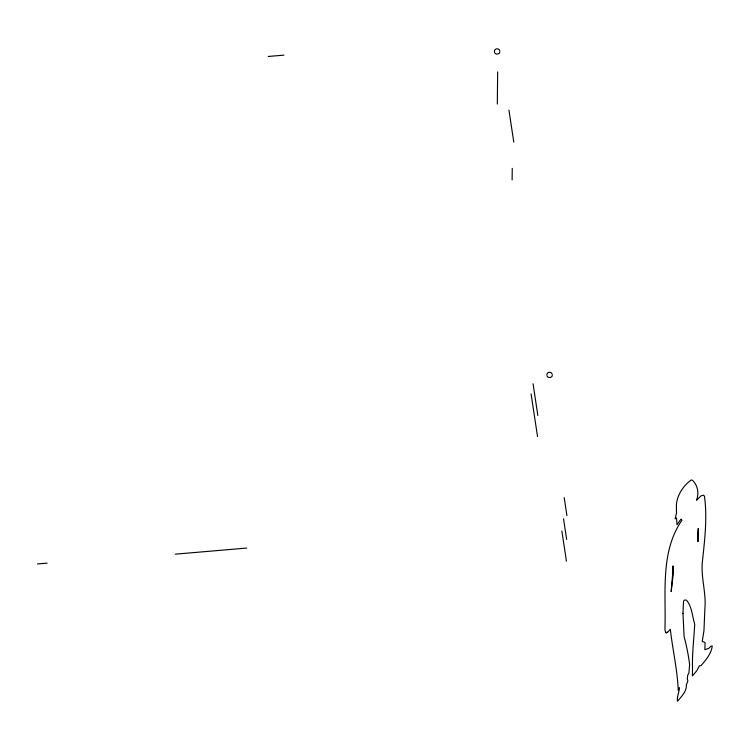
<?xml version="1.0" encoding="UTF-8"?>
<svg xmlns="http://www.w3.org/2000/svg" width="750" height="750" viewBox="0 0 750 750"><rect width="100%" height="100%" fill="white"/><g stroke="black" fill="none" stroke-linecap="round" stroke-linejoin="round"><path stroke-width="1.12" d="M497.316 104.006L497.653 71.878M512.119 179.925L512.241 168.375M494.381 51.347L494.466 50.803M546.853 374.803C546.759 371.737 551.625 371.222 552.263 374.344M499.837 51.872C499.941 54.516 494.878 54.994 494.513 52.312M552.3 375.328C552.413 378.009 547.312 378.394 546.984 375.778M494.466 50.794C495 48.056 499.369 48.131 499.8 50.888M268.181 56.475L283.912 55.134M37.5 563.944L47.128 563.128M175.294 554.166L246.637 548.072M508.95 110.109L513.778 142.106M564.197 497.634L566.906 515.541M563.531 518.794L566.653 539.447M561.872 531.019L566.428 561.188M533.053 383.766L537.844 415.472M531.084 393.9L537.534 436.594M682.978 613.387L684.084 636.497C686.512 645.628 688.453 655.05 689.616 664.678L688.894 673.078L687.731 675.112L687.328 678.525L687.834 681.084L686.334 684.975C686.85 691.35 681.206 696.881 677.447 701.269C676.706 697.097 679.209 692.175 679.378 687.722L678.225 690.15C677.391 669.769 672.628 649.622 670.312 629.278L667.444 632.55L667.247 632.053L666.337 633.038L666.15 632.409L665.728 632.747L664.95 629.812L665.091 621.891C665.475 587.747 661.388 550.05 681.9 520.284L681.337 519.159L680.794 519.384L677.025 524.728L676.5 517.922L675.169 518.869L676.509 512.934L676.397 506.737C675.994 496.941 683.072 485.437 691.341 479.934L692.494 480.328C697.95 485.391 699.094 493.481 696.544 500.241L701.044 495.844L703.444 495.159L704.456 496.163C707.372 517.584 704.831 538.622 702.591 559.978C700.312 576.141 706.388 592.181 704.897 608.447L703.95 630.788L702.244 641.372L705.084 642.525L704.859 649.688L708.741 648.394L710.878 646.266L712.247 645.919C711.544 653.241 705.834 660.141 701.044 665.597L699.469 665.766L696.797 670.734L692.428 675.909L692.512 667.256C692.119 652.95 693.994 638.522 694.706 624.122C692.147 616.069 692.166 607.041 686.475 600.112L684.272 600.094L683.513 601.312L682.978 613.387M697.903 533.053L697.978 541.641L698.306 528.403L697.903 533.053M672.994 570.103L671.166 591.581L673.322 573.553L672.919 565.913L672.994 570.103"/></g></svg>
